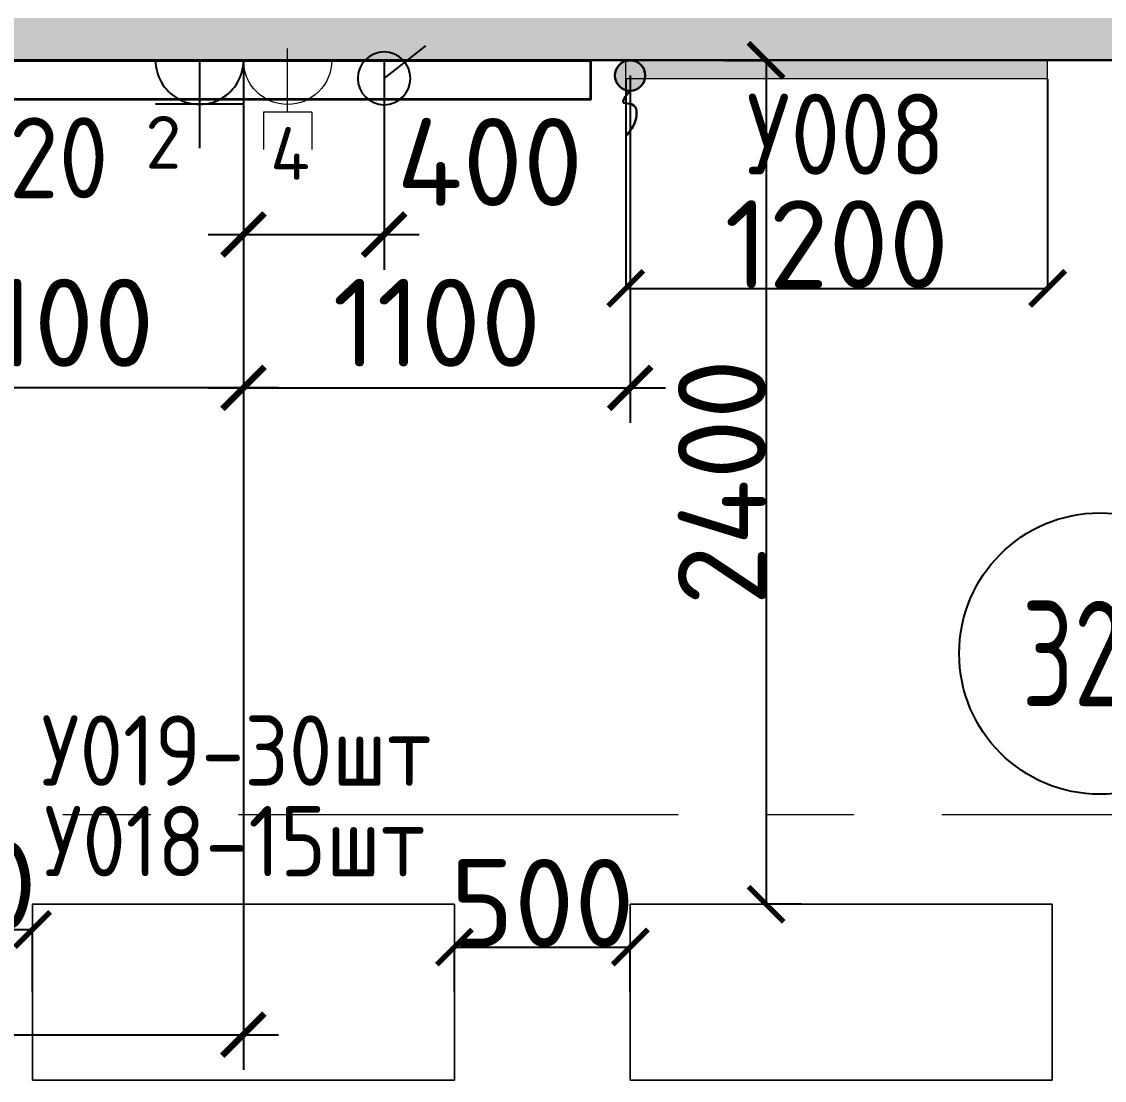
# Model space of a CAD drawing. Header units: millimetres. Extents: x -8417289 to 9420486, y 0 to 166066.
# Drawn here: x 66892 to 69971, y 70240 to 73251 of the extents above; entities that cross this region are included whole.
import ezdxf
from ezdxf.enums import TextEntityAlignment as Align

# ---------------------------------------------------------------- set-up
doc = ezdxf.new("R2010")
doc.units = ezdxf.units.MM
doc.header["$MEASUREMENT"] = 0
doc.header["$PDMODE"] = 3
doc.header["$PDSIZE"] = -4
doc.linetypes.add('CENTER', pattern=[2, 1.25, -0.25, 0.25, -0.25])
doc.layers.get('0').update_dxf_attribs({"color": 250, "lineweight": 9})
doc.layers.get('Defpoints').update_dxf_attribs({"color": 6})
for name, color, linetype, lineweight in [('АР_Маркер экспликации', 239, 'Continuous', 13), ('АР_Номер помещения', 1, 'Continuous', 25), ('АР_Оси', 195, 'Continuous', 9), ('АР_Перегородки газоблок', 165, 'Continuous', 30), ('АР_Перегородки газоблок_Штрих', 165, 'Continuous', 5), ('ТХ_мебель передв', 250, 'Continuous', 13), ('ТХ_обор_комп принт', 30, 'Continuous', 13), ('ТХ_розетки СС', 3, 'Continuous', 0)]:
    doc.layers.add(name, color=color, linetype=linetype, lineweight=lineweight)
for name, color, linetype in [('ТХ_мебель передв_поз', 251, 'Continuous'), ('ТХ_обор_комп принт_поз', 30, 'Continuous'), ('ТХ_привязки_СС', 3, 'Continuous'), ('ТХ_привязки_ЭО', 96, 'Continuous'), ('ТХ_размеры', 240, 'Continuous'), ('ТХ_розетки ЭО', 86, 'Continuous')]:
    doc.layers.add(name, color=color, linetype=linetype)
doc.styles.add('GOST 2.304', font='CS_Gost2304.shx')
doc.styles.add('gost_A', font='CS_Gost2304.shx', dxfattribs={"width": 0.71})
doc.styles.add('ISOCPEUR', font='isocpeur.TTF')
doc.styles.add('ISOCPEUR_1', font='isocpeur.TTF', dxfattribs={"width": 0.9, "height": 250})
doc.dimstyles.new('R_100', dxfattribs={"dimtxt": 270, "dimasz": 120, "dimexe": 100, "dimexo": 0, "dimgap": 60, "dimtad": 1, "dimdec": 0, "dimrnd": 50, "dimzin": 0, "dimdsep": 46, "dimtxsty": 'ISOCPEUR', "dimblk": 'ARCHTICK', "dimcen": 0, "dimdle": 100, "dimclrd": 256, "dimclre": 256, "dimclrt": 256, "dimadec": 0, "dimazin": 0, "dimtfac": 2, "dimtdec": 0, "dimtofl": 0, "dimtmove": 1, "dimatfit": 3, "dimfxl": 1, "dimtvp": 3, "dimtolj": 1, "dimtzin": 0, "dimarcsym": 0})
doc.dimstyles.new('Копия SPDS', dxfattribs={"dimtxt": 250, "dimasz": 100, "dimexe": 0.5, "dimexo": 0.625, "dimtad": 1, "dimdec": 0, "dimrnd": 10, "dimtxsty": 'ISOCPEUR', "dimblk": 'ARCHTICK', "dimcen": 2.5, "dimdle": 0.5, "dimclrd": 256, "dimclre": 256, "dimclrt": 256, "dimadec": 0, "dimazin": 2, "dimtfac": 0.75, "dimtdec": 0, "dimtmove": 1, "dimatfit": 3, "dimfxl": 1, "dimtolj": 1, "dimarcsym": 1})

# ---------------------------------------------------------------- blocks, each defined once
blk = doc.blocks.new('*U202')
at = {"layer": 'АР_Номер помещения', "color": 7}
blk.add_circle((-12351.6, 7225.7), 400, dxfattribs=at)
at = {"color": 7, "style": 'ISOCPEUR', "width": 0.7, "flags": 1}
blk.add_attdef('КАТЕГОРИЯ', (-499.2, -2092.2), '', height=250, dxfattribs=at)
at = {"layer": 'АР_Номер помещения', "color": 7, "style": 'ISOCPEUR', "width": 0.7}
blk.add_attdef('НОМЕР_ПОМЕЩЕНИЯ', text='', height=300, dxfattribs=at).set_placement((-12351.6, 7225.7), align=Align.MIDDLE_CENTER)
blk = doc.blocks.new('_ArchTick')
at = {"color": 0, "linetype": 'ByBlock', "const_width": 0.15}
blk.add_lwpolyline([(-0.5, -0.5), (0.5, 0.5)], dxfattribs=at)
blk = doc.blocks.new('*D2604')
at = {"layer": 'Defpoints', "color": 0, "lineweight": 13, "transparency": 16777216}
for p in [(66922.5, 70668.9), (66422.5, 70490.8), (66922.5, 70490.8)]:
    blk.add_point(p, dxfattribs=at)
at = {"layer": 'ТХ_размеры', "lineweight": -2, "transparency": 16777216}
for p, q in [((66422, 70668.9), (66923, 70668.9)), ((66422.5, 70491.4), (66422.5, 70669.4)), ((66922.5, 70491.4), (66922.5, 70669.4))]:
    blk.add_line(p, q, dxfattribs=at)
at = {"layer": 'ТХ_размеры', "lineweight": -2, "transparency": 16777216, "xscale": 100, "yscale": 100, "zscale": 100, "rotation": 180}
blk.add_blockref('_ArchTick', (66422.5, 70668.9), dxfattribs=at)
at = {"layer": 'ТХ_размеры', "lineweight": -2, "transparency": 16777216, "xscale": 100, "yscale": 100, "zscale": 100}
blk.add_blockref('_ArchTick', (66922.5, 70668.9), dxfattribs=at)
at = {"layer": 'ТХ_размеры', "transparency": 16777216, "insert": (66672.5, 70794.5), "char_height": 250, "attachment_point": 5, "style": 'ISOCPEUR'}
blk.add_mtext('\\A1;500', dxfattribs=at)
blk = doc.blocks.new('*D2368')
at = {"layer": 'Defpoints', "color": 0, "lineweight": 13, "transparency": 16777216}
for p in [(68622.5, 70618.9), (68122.5, 70490.8), (68622.5, 70490.8)]:
    blk.add_point(p, dxfattribs=at)
at = {"layer": 'ТХ_размеры', "lineweight": -2, "transparency": 16777216}
for p, q in [((68122, 70618.9), (68623, 70618.9)), ((68122.5, 70491.4), (68122.5, 70619.4)), ((68622.5, 70491.4), (68622.5, 70619.4))]:
    blk.add_line(p, q, dxfattribs=at)
at = {"layer": 'ТХ_размеры', "lineweight": -2, "transparency": 16777216, "xscale": 100, "yscale": 100, "zscale": 100, "rotation": 180}
blk.add_blockref('_ArchTick', (68122.5, 70618.9), dxfattribs=at)
at = {"layer": 'ТХ_размеры', "lineweight": -2, "transparency": 16777216, "xscale": 100, "yscale": 100, "zscale": 100}
blk.add_blockref('_ArchTick', (68622.5, 70618.9), dxfattribs=at)
at = {"layer": 'ТХ_размеры', "transparency": 16777216, "insert": (68372.5, 70744.5), "char_height": 250, "attachment_point": 5, "style": 'ISOCPEUR'}
blk.add_mtext('\\A1;500', dxfattribs=at)
blk = doc.blocks.new('*D2369')
at = {"layer": 'Defpoints', "color": 0, "lineweight": 13, "transparency": 16777216}
for p in [(68889.8, 73140.6), (69008.8, 70740.8), (69110, 70740.8, 0)]:
    blk.add_point(p, dxfattribs=at)
at = {"layer": 'ТХ_размеры', "lineweight": -2, "transparency": 16777216}
for p, q in [((68890.4, 73140.6), (69009.3, 73140.6)), ((69008.8, 73141.1), (69008.8, 70740.3)), ((69109.3, 70740.8), (69008.3, 70740.8))]:
    blk.add_line(p, q, dxfattribs=at)
at = {"layer": 'ТХ_размеры', "lineweight": -2, "transparency": 16777216, "xscale": 100, "yscale": 100, "zscale": 100}
for p, rotation in [((69008.8, 73140.6), 90), ((69008.8, 70740.8), 270)]:
    blk.add_blockref('_ArchTick', p, dxfattribs=dict(at, rotation=rotation))
at = {"layer": 'ТХ_размеры', "transparency": 16777216, "insert": (68883.2, 71940.7), "char_height": 250, "attachment_point": 5, "rotation": 90, "style": 'ISOCPEUR'}
blk.add_mtext('\\A1;2400', dxfattribs=at)
blk = doc.blocks.new('*D2609')
at = {"layer": 'Defpoints', "color": 0, "lineweight": 13, "ltscale": 0.1, "transparency": 16777216}
for p in [(68609.8, 73087.7, 0), (69809.6, 73087.7, 0), (69809.6, 72492.1)]:
    blk.add_point(p, dxfattribs=at)
at = {"layer": 'ТХ_размеры', "lineweight": -2, "ltscale": 0.1, "transparency": 16777216}
for p, q in [((68609.8, 73087.1), (68609.8, 72491.6)), ((69809.6, 73087.1), (69809.6, 72491.6)), ((68609.3, 72492.1), (69810.1, 72492.1))]:
    blk.add_line(p, q, dxfattribs=at)
at = {"layer": 'ТХ_размеры', "lineweight": -2, "ltscale": 0.1, "transparency": 16777216, "xscale": 100, "yscale": 100, "zscale": 100, "rotation": 180}
blk.add_blockref('_ArchTick', (68609.8, 72492.1), dxfattribs=at)
at = {"layer": 'ТХ_размеры', "lineweight": -2, "ltscale": 0.1, "transparency": 16777216, "xscale": 100, "yscale": 100, "zscale": 100}
blk.add_blockref('_ArchTick', (69809.6, 72492.1), dxfattribs=at)
at = {"layer": 'ТХ_размеры', "ltscale": 0.1, "transparency": 16777216, "insert": (69209.7, 72617.8), "char_height": 250, "attachment_point": 5, "style": 'ISOCPEUR'}
blk.add_mtext('\\A1;1200', dxfattribs=at)
blk = doc.blocks.new('У018')
at = {"layer": 'ТХ_мебель передв', "ltscale": 100, "const_width": 2}
blk.add_lwpolyline([(94750.1, 82280.2), (95250.1, 82280.2), (95250.1, 81080.2), (94750.1, 81080.2)], close=True, dxfattribs=at)
blk = doc.blocks.new('*D3082')
at = {"layer": 'Defpoints', "color": 0, "lineweight": 13, "ltscale": 100, "transparency": 16777216}
for p in [(67522.5, 73140.6, 0), (64722.5, 70758.2), (67522.5, 70369.7, 0)]:
    blk.add_point(p, dxfattribs=at)
at = {"layer": 'ТХ_привязки_ЭО', "lineweight": -2, "ltscale": 100, "transparency": 16777216}
for p, q in [((67522.5, 73140.6, 0), (67522.5, 70269.7, 0)), ((64722.5, 70758.2, 0), (64722.5, 70269.7, 0)), ((64622.5, 70369.7, 0), (67622.5, 70369.7, 0))]:
    blk.add_line(p, q, dxfattribs=at)
at = {"layer": 'ТХ_привязки_ЭО', "lineweight": -2, "ltscale": 100, "transparency": 16777216, "xscale": 120, "yscale": 120, "zscale": 120, "rotation": 180}
blk.add_blockref('_ArchTick', (64722.5, 70369.7, 0), dxfattribs=at)
at = {"layer": 'ТХ_привязки_ЭО', "lineweight": -2, "ltscale": 100, "transparency": 16777216, "xscale": 120, "yscale": 120, "zscale": 120}
blk.add_blockref('_ArchTick', (67522.5, 70369.7, 0), dxfattribs=at)
at = {"layer": 'ТХ_привязки_ЭО', "ltscale": 100, "transparency": 16777216, "insert": (65983.6, 70554.7, 0), "char_height": 250, "attachment_point": 5, "style": 'ISOCPEUR'}
blk.add_mtext('\\A1;2800', dxfattribs=at)
blk = doc.blocks.new('*U3110')
at = {"color": 0, "linetype": 'ByBlock', "lineweight": -2}
for p, q in [((0, 2.5), (0, -2.5)), ((2.5, 2.5), (2.5, -2.5)), ((0, 0), (2.5, 0)), ((2.5, 0), (5, 0))]:
    blk.add_line(p, q, dxfattribs=at)
blk.add_arc((0, 0), 2.5, 270, 90, dxfattribs=at)
at = {"style": 'GOST 2.304', "width": 0.8, "flags": 1}
blk.add_attdef('MARKA', (-9.86, 4.543), '', height=2.5, dxfattribs=at)
at = {"ltscale": 50, "style": 'gost_A', "width": 0.71}
blk.add_attdef('№GRUP', text='', height=2.5, dxfattribs=at).set_placement((5.141, 6.046), align=Align.MIDDLE_CENTER)
blk = doc.blocks.new('RG45 блок на 2 шт')
at = {"color": 0, "linetype": 'ByBlock', "lineweight": -2, "ltscale": 100}
for p, q in [((-22.3, 120.5), (-22.3, -120.5)), ((-163.9, 66.1), (-265.9, 66.1)), ((-163.9, 66.1), (-163.9, -66.1)), ((-163.9, 0), (10.4, 0)), ((-163.9, -66.1), (-265.9, -66.1))]:
    blk.add_line(p, q, dxfattribs=at)
blk.add_arc((-22.3, 0), 120.5, 90, 270, dxfattribs=at)
blk = doc.blocks.new('*D3083')
at = {"layer": 'Defpoints', "color": 0, "lineweight": 13, "ltscale": 100, "transparency": 16777216}
for p in [(68622.5, 73097.5, 0), (67522.5, 72364.8, 0), (68622.5, 72209.4, 0)]:
    blk.add_point(p, dxfattribs=at)
at = {"layer": 'ТХ_привязки_ЭО', "lineweight": -2, "ltscale": 100, "transparency": 16777216}
for p, q in [((68622.5, 73097.5, 0), (68622.5, 72109.4, 0)), ((67522.5, 72364.8, 0), (67522.5, 72109.4, 0)), ((67422.5, 72209.4, 0), (68722.5, 72209.4, 0))]:
    blk.add_line(p, q, dxfattribs=at)
at = {"layer": 'ТХ_привязки_ЭО', "lineweight": -2, "ltscale": 100, "transparency": 16777216, "xscale": 120, "yscale": 120, "zscale": 120, "rotation": 180}
blk.add_blockref('_ArchTick', (67522.5, 72209.4, 0), dxfattribs=at)
at = {"layer": 'ТХ_привязки_ЭО', "lineweight": -2, "ltscale": 100, "transparency": 16777216, "xscale": 120, "yscale": 120, "zscale": 120}
blk.add_blockref('_ArchTick', (68622.5, 72209.4, 0), dxfattribs=at)
at = {"layer": 'ТХ_привязки_ЭО', "ltscale": 100, "transparency": 16777216, "insert": (68072.5, 72394.4, 0), "char_height": 250, "attachment_point": 5, "style": 'ISOCPEUR'}
blk.add_mtext('\\A1;1100', dxfattribs=at)
blk = doc.blocks.new('*D3084')
at = {"layer": 'Defpoints', "color": 0, "lineweight": 13, "ltscale": 100, "transparency": 16777216}
for p in [(66422.5, 73097.5, 0), (67522.5, 72364.8, 0), (66422.5, 72209.4, 0)]:
    blk.add_point(p, dxfattribs=at)
at = {"layer": 'ТХ_привязки_ЭО', "lineweight": -2, "ltscale": 100, "transparency": 16777216}
for p, q in [((66422.5, 73097.5, 0), (66422.5, 72109.4, 0)), ((67522.5, 72364.8, 0), (67522.5, 72109.4, 0)), ((67622.5, 72209.4, 0), (66322.5, 72209.4, 0))]:
    blk.add_line(p, q, dxfattribs=at)
at = {"layer": 'ТХ_привязки_ЭО', "lineweight": -2, "ltscale": 100, "transparency": 16777216, "xscale": 120, "yscale": 120, "zscale": 120, "rotation": 180}
blk.add_blockref('_ArchTick', (66422.5, 72209.4, 0), dxfattribs=at)
at = {"layer": 'ТХ_привязки_ЭО', "lineweight": -2, "ltscale": 100, "transparency": 16777216, "xscale": 120, "yscale": 120, "zscale": 120}
blk.add_blockref('_ArchTick', (67522.5, 72209.4, 0), dxfattribs=at)
at = {"layer": 'ТХ_привязки_ЭО', "ltscale": 100, "transparency": 16777216, "insert": (66972.5, 72394.4, 0), "char_height": 250, "attachment_point": 5, "style": 'ISOCPEUR'}
blk.add_mtext('\\A1;1100', dxfattribs=at)
blk = doc.blocks.new('*D3085')
at = {"layer": 'Defpoints', "color": 0, "lineweight": 13, "ltscale": 100, "transparency": 16777216}
for p in [(67922.5, 73140.6, 0), (67522.5, 72738.7, 0), (67922.5, 72645.1, 0)]:
    blk.add_point(p, dxfattribs=at)
at = {"layer": 'ТХ_привязки_ЭО', "lineweight": -2, "ltscale": 100, "transparency": 16777216}
for p, q in [((67922.5, 73140.6, 0), (67922.5, 72545.1, 0)), ((67522.5, 72738.7, 0), (67522.5, 72545.1, 0)), ((67422.5, 72645.1, 0), (68022.5, 72645.1, 0))]:
    blk.add_line(p, q, dxfattribs=at)
at = {"layer": 'ТХ_привязки_ЭО', "lineweight": -2, "ltscale": 100, "transparency": 16777216, "xscale": 120, "yscale": 120, "zscale": 120, "rotation": 180}
blk.add_blockref('_ArchTick', (67522.5, 72645.1, 0), dxfattribs=at)
at = {"layer": 'ТХ_привязки_ЭО', "lineweight": -2, "ltscale": 100, "transparency": 16777216, "xscale": 120, "yscale": 120, "zscale": 120}
blk.add_blockref('_ArchTick', (67922.5, 72645.1, 0), dxfattribs=at)
at = {"layer": 'ТХ_привязки_ЭО', "ltscale": 100, "transparency": 16777216, "insert": (68223.2, 72851.5, 0), "char_height": 250, "attachment_point": 5, "style": 'ISOCPEUR'}
blk.add_mtext('\\A1;400', dxfattribs=at)
blk = doc.blocks.new('A$Cac6d02b9')
at = {"lineweight": 30}
h = blk.add_hatch(color=256, dxfattribs=at)
edge = h.paths.add_edge_path()
edge.add_arc((43.1, 43.1), 43.1, 0, 360)
blk.add_circle((43.1, 43.1), 43.1, dxfattribs=at)
blk.add_spline([(33.3, 212.6), (58.3, 170.6), (49.2, 125.1), (25.4, 120.5), (43.1, 86.2)], degree=3, dxfattribs=at)
blk = doc.blocks.new('_Origin')
at = {"color": 0, "linetype": 'ByBlock', "lineweight": -2}
blk.add_line((0, 0), (-1, 0), dxfattribs=at)
blk.add_circle((0, 0), 0.5, dxfattribs=at)

msp = doc.modelspace()

# ---------------------------------------------------------------- hatches: boundary and pattern name
at = {"layer": 'АР_Перегородки газоблок_Штрих', "ltscale": 100}
h = msp.add_hatch(dxfattribs=at)
h.set_pattern_fill('AR-CONC', color=256, scale=30)
h.set_pattern_definition([(50, (0, 0), (215.17805, -18.82564), [22.5, -247.5]), (355, (0, 0), (-41.6254, 225.65764), [18, -198]), (100.45144, (17.93, -1.57), (173.55265, 206.832), [19.12206, -210.34263]), (46.1842, (0, 60), (320.1724, -49.6558), [33.75, -371.25]), (96.63564, (26.68, 55.86), (280.3986, 292.2356), [28.6831, -315.5141]), (351.18416, (0, 60), (280.3986, 292.2356), [27, -297]), (21, (30, 45), (179.07212, -120.78567), [22.5, -247.5]), (326, (30, 45), (72.9946, 217.545), [18, -198]), (71.45144, (44.92, 34.93), (252.0667, 96.75935), [19.12206, -210.34263]), (37.5, (0, 0), (3.647957, 99.868156), [0, -195.6, 0, -201, 0, -198.75]), (7.5, (0, 0), (78.92086, 118.32351), [0, -114.6, 0, -191.1, 0, -75.75]), (327.5, (-66.9, 0), (160.14673, -6.76646), [0, -75, 0, -234, 0, -310.5]), (317.5, (-96.9, 0), (174.95585, 30.0315), [0, -97.5, 0, -155.4, 0, -220.5])])
h.paths.add_polyline_path([(70897.5, 73260.7), (64522.5, 73260.7), (64522.5, 73140.7), (70897.4, 73140.7)])
at = {"layer": 'ТХ_мебель передв', "transparency": 33554508}
h = msp.add_hatch(color=256, dxfattribs=at)
h.dxf.hatch_style = 1
h.paths.add_polyline_path([(69808.6, 73087.7), (69808.6, 73140.6), (68609.8, 73140.6), (68609.8, 73087.7)])

# ---------------------------------------------------------------- linework, layer by layer
at = {"layer": 'АР_Оси', "linetype": 'CENTER', "ltscale": 1000}
msp.add_line((45508.7, 70995.7), (89407.5, 70995.7), dxfattribs=at)
at = {"layer": 'АР_Перегородки газоблок', "ltscale": 100}
msp.add_lwpolyline([(64522.5, 73140.7), (70897.5, 73140.7)], dxfattribs=at)
at = {"layer": 'ТХ_мебель передв'}
for p, q in [((66922.5, 70740.8), (66922.5, 70240.8)), ((66922.5, 70740.8), (66922.5, 70240.8)), ((66922.5, 70240.8), (66922.5, 70740.8)), ((67522.5, 70740.8), (66922.5, 70740.8)), ((67522.5, 70740.8), (66922.5, 70740.8)), ((66922.5, 70740.8), (67522.5, 70740.8)), ((66922.5, 70740.8), (66922.5, 70240.8)), ((66922.5, 70740.8), (66922.5, 70240.8)), ((66922.5, 70240.8), (66922.5, 70740.8)), ((68122.5, 70740.8), (67522.5, 70740.8)), ((68122.5, 70740.8), (67522.5, 70740.8)), ((67522.5, 70740.8), (68122.5, 70740.8)), ((68122.5, 70240.8), (68122.5, 70740.8)), ((68122.5, 70240.8), (68122.5, 70740.8)), ((68122.5, 70740.8), (68122.5, 70240.8)), ((68122.5, 70240.8), (68122.5, 70740.8)), ((68122.5, 70240.8), (68122.5, 70740.8)), ((68122.5, 70740.8), (68122.5, 70240.8)), ((69222.5, 70740.8), (68622.5, 70740.8)), ((68622.5, 70740.8), (68622.5, 70240.8)), ((69222.5, 70740.8), (68622.5, 70740.8)), ((68622.5, 70740.8), (68622.5, 70240.8)), ((68622.5, 70240.8), (68622.5, 70740.8)), ((68622.5, 70740.8), (69222.5, 70740.8)), ((69222.5, 70740.8), (68622.5, 70740.8)), ((68622.5, 70740.8), (68622.5, 70240.8)), ((69222.5, 70740.8), (68622.5, 70740.8)), ((68622.5, 70740.8), (68622.5, 70240.8)), ((68622.5, 70240.8), (68622.5, 70740.8)), ((68622.5, 70740.8), (69222.5, 70740.8)), ((69822.5, 70740.8), (69222.5, 70740.8)), ((69822.5, 70740.8), (69222.5, 70740.8)), ((69222.5, 70740.8), (69822.5, 70740.8)), ((69822.5, 70740.8), (69222.5, 70740.8)), ((69822.5, 70740.8), (69222.5, 70740.8)), ((69222.5, 70740.8), (69822.5, 70740.8)), ((69822.5, 70240.8), (69822.5, 70740.8)), ((69822.5, 70240.8), (69822.5, 70740.8)), ((69822.5, 70740.8), (69822.5, 70240.8)), ((69822.5, 70240.8), (69822.5, 70740.8)), ((69822.5, 70240.8), (69822.5, 70740.8)), ((69822.5, 70740.8), (69822.5, 70240.8)), ((66922.5, 70240.8), (67522.5, 70240.8)), ((66922.5, 70240.8), (67522.5, 70240.8)), ((67522.5, 70240.8), (66922.5, 70240.8)), ((67522.5, 70240.8), (68122.5, 70240.8)), ((67522.5, 70240.8), (68122.5, 70240.8)), ((68122.5, 70240.8), (67522.5, 70240.8)), ((68622.5, 70240.8), (69222.5, 70240.8)), ((68622.5, 70240.8), (69222.5, 70240.8)), ((69222.5, 70240.8), (68622.5, 70240.8)), ((69222.5, 70240.8), (69822.5, 70240.8)), ((69222.5, 70240.8), (69822.5, 70240.8)), ((69822.5, 70240.8), (69222.5, 70240.8))]:
    msp.add_line(p, q, dxfattribs=at)
msp.add_lwpolyline([(69808.6, 73140.6), (69808.6, 73087.7), (68609.8, 73087.7), (68609.8, 73140.6)], close=True, dxfattribs=at)
at = {"layer": 'ТХ_обор_комп принт', "lineweight": 35}
msp.add_lwpolyline([(68509.8, 73140.6), (68509.8, 73029.4), (66535.1, 73029.4), (66535.1, 73140.6)], close=True, dxfattribs=at)

# ---------------------------------------------------------------- block references
at = {"layer": 'АР_Маркер экспликации', "color": 7}
ref = msp.add_blockref('*U202', (82309.6, 64227.8), dxfattribs=at)
ref.add_attrib('НОМЕР_ПОМЕЩЕНИЯ', '326', dxfattribs={"layer": 'АР_Номер помещения', "color": 7, "height": 300, "style": 'ISOCPEUR', "width": 0.7}).set_placement((69958, 71453.5), align=Align.MIDDLE_CENTER)
at = {"layer": 'ТХ_мебель передв', "rotation": 90.0000000000084}
for p in [(149202.7, -24509.2), (150902.7, -24509.2)]:
    msp.add_blockref('У018', p, dxfattribs=at)
at = {"layer": 'ТХ_привязки_СС', "lineweight": -2, "xscale": -150, "yscale": 150, "zscale": 150, "rotation": 37.84251456156539}
msp.add_blockref('_Origin', (67922.5, 73089.5, 0), dxfattribs=at)
at = {"layer": 'ТХ_розетки СС', "ltscale": 50, "xscale": -1.041666665, "yscale": 1.041666665, "zscale": 1.041666665, "rotation": 270}
msp.add_blockref('RG45 блок на 2 шт', (67648, 73163.9, 0), dxfattribs=at)
at = {"layer": 'ТХ_розетки ЭО', "ltscale": 50, "xscale": 50, "yscale": 50, "zscale": 50, "rotation": 270}
msp.add_blockref('*U3110', (67397.5, 73140.6, 0), dxfattribs=at)
at = {"layer": 'ТХ_розетки ЭО', "color": 1, "lineweight": 60, "ltscale": 100, "xscale": -1, "rotation": 180}
msp.add_blockref('A$Cac6d02b9', (68579.1, 73140.6, 0), dxfattribs=at)

# ---------------------------------------------------------------- texts
at = {"layer": 'ТХ_мебель передв_поз', "style": 'ISOCPEUR_1', "width": 0.9}
for s, height, p in [('У008', 230, (68952.3, 72815.6)), ('У019-30шт', 200, (66947, 71077.6, 0)), ('У018-15шт', 200, (66954.9, 70820, 0))]:
    msp.add_text(s, height=height, dxfattribs=at).set_placement(p)
at = {"layer": 'ТХ_обор_комп принт_поз', "lineweight": 35, "style": 'ISOCPEUR_1', "width": 0.9}
msp.add_text('У020', height=230, dxfattribs=at).set_placement((66587.6, 72748.6))
at = {"layer": 'ТХ_розетки СС', "style": 'ISOCPEUR'}
msp.add_text('4', height=150, dxfattribs=at).set_placement((67598.6, 72800.5))
at = {"layer": 'ТХ_розетки ЭО', "style": 'ISOCPEUR'}
msp.add_text('2', height=150, dxfattribs=at).set_placement((67243.4, 72832.5, 0))

# ---------------------------------------------------------------- dimensions: what is measured, and where the dimension line sits
at = {"layer": 'ТХ_привязки_ЭО', "ltscale": 100}
for base, p1, p2, picture, middle in [((67522.5, 70369.7, 0), (64722.5, 70758.2), (67522.5, 73140.6, 0), '*D3082', (65983.6, 70369.7, 0)), ((67922.5, 72645.1, 0), (67522.5, 72738.7, 0), (67922.5, 73140.6, 0), '*D3085', (68223.2, 72666.5, 0))]:
    dim = msp.add_linear_dim(base=base, p1=p1, p2=p2, angle=180, dimstyle='R_100', override={"dimtxt": 250, "dimpost": '\\X'}, dxfattribs=at)
    dim.commit()
    dim.dimension.update_dxf_attribs({"geometry": picture, "text_midpoint": middle, "dimtype": 160})
dim = msp.add_linear_dim(base=(66422.5, 72209.4, 0), p1=(67522.5, 72364.8, 0), p2=(66422.5, 73097.5, 0), dimstyle='R_100', override={"dimtxt": 250, "dimpost": '\\X'}, dxfattribs=at)
dim.commit()
dim.dimension.update_dxf_attribs({"geometry": '*D3084', "text_midpoint": (66972.5, 72394.4, 0)})
dim = msp.add_linear_dim(base=(68622.5, 72209.4, 0), p1=(67522.5, 72364.8, 0), p2=(68622.5, 73097.5, 0), angle=180, dimstyle='R_100', override={"dimtxt": 250, "dimpost": '\\X'}, dxfattribs=at)
dim.commit()
dim.dimension.update_dxf_attribs({"geometry": '*D3083', "text_midpoint": (68072.5, 72394.4, 0)})
at = {"layer": 'ТХ_размеры'}
dim = msp.add_linear_dim(base=(69008.8, 70740.8, 0), p1=(68889.8, 73140.6, 0), p2=(69110, 70740.8), angle=270, dimstyle='Копия SPDS', dxfattribs=at)
dim.commit()
dim.dimension.update_dxf_attribs({"geometry": '*D2369', "text_midpoint": (68883.2, 71940.7, 0)})
at = {"layer": 'ТХ_размеры', "ltscale": 0.1}
dim = msp.add_linear_dim(base=(69809.6, 72492.1, 0), p1=(68609.8, 73087.7), p2=(69809.6, 73087.7), dimstyle='Копия SPDS', dxfattribs=at)
dim.commit()
dim.dimension.update_dxf_attribs({"geometry": '*D2609', "text_midpoint": (69209.7, 72617.8, 0)})
at = {"layer": 'ТХ_размеры'}
for base, p1, p2, picture, middle in [((66922.5, 70668.9), (66422.5, 70490.8), (66922.5, 70490.8), '*D2604', (66672.5, 70668.9)), ((68622.5, 70618.9), (68122.5, 70490.8), (68622.5, 70490.8), '*D2368', (68372.5, 70618.9))]:
    dim = msp.add_linear_dim(base=base, p1=p1, p2=p2, angle=180, dimstyle='Копия SPDS', override={"dimclrt": 256}, dxfattribs=at)
    dim.commit()
    dim.dimension.update_dxf_attribs({"geometry": picture, "text_midpoint": middle, "dimtype": 160})

doc.saveas('drawing.dxf')
